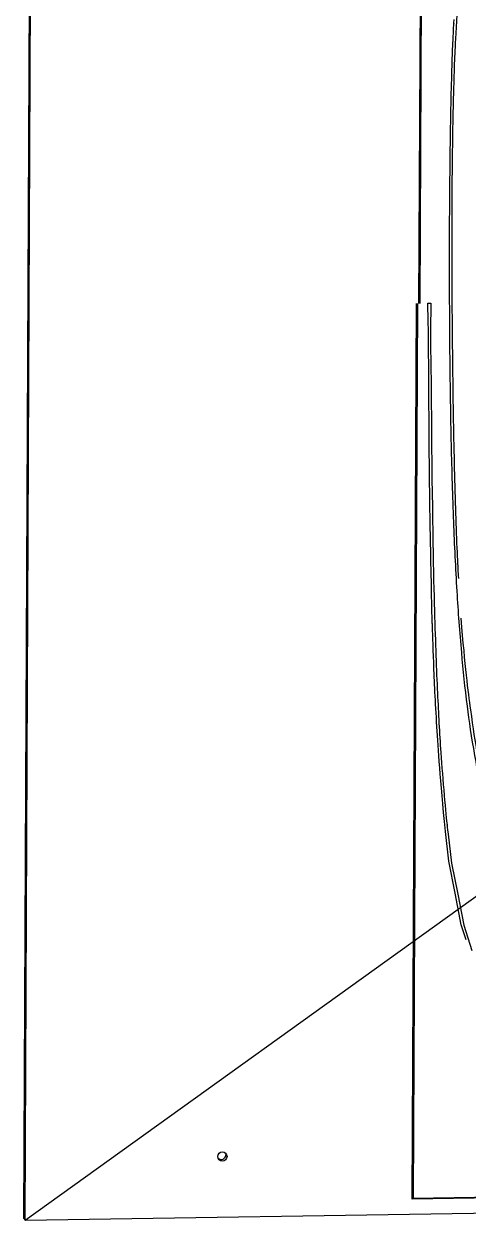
# Model space of a CAD drawing. Header units: millimetres. Extents: x -1640 to 0, y -1584 to 0.
# Drawn here: x -1639.7 to -1495.4, y -1584 to -1195.6 of the extents above; entities that cross this region are included whole.
import ezdxf

# ---------------------------------------------------------------- set-up
doc = ezdxf.new("R2010")
doc.units = ezdxf.units.MM

msp = doc.modelspace()

# ---------------------------------------------------------------- linework, layer by layer
at = {"color": 7, "linetype": 'Continuous'}
for p, q in [((-1639.34, -1584.03), (-797.39, -979.77)), ((-1511.34, -1286.31), (-1510, -995.43)), ((-1509.7, -995.72), (-1511.05, -1286.31)), ((-1513.51, -1577.22), (-1512.16, -1286.33)), ((-1511.87, -1286.33), (-1513.22, -1576.92)), ((-1508.48, -1286.27), (-1508.01, -1286.26)), ((-1508.33, -1292.16), (-1508.48, -1286.27)), ((-1508.01, -1286.26), (-1507.54, -1286.26)), ((-1507.54, -1286.26), (-1507.56, -1295.2)), ((-1501.61, -1467.52), (-1502.74, -1457.79)), ((-1501.91, -1458.65), (-1500.78, -1468.09)), ((-1499.59, -1477.82), (-1501.61, -1467.52)), ((-1500.78, -1468.09), (-1498.77, -1478.19)), ((-1497.58, -1488.11), (-1499.59, -1477.82)), ((-1498.77, -1478.19), (-1496.76, -1488.29)), ((-1495.99, -1493.03), (-1497.58, -1488.11)), ((-1496.76, -1488.29), (-1494.14, -1496.45)), ((-1220.53, -1572.81), (-1513.51, -1577.22)), ((-1513.22, -1576.92), (-1367.02, -1574.72))]:
    msp.add_line(p, q, dxfattribs=at)
at = {"color": 7, "linetype": 'Continuous', "lineweight": 25}
for p, q in [((-1639.69, -1583.54), (-1636.95, -991.91)), ((-1639.34, -1584.03), (-1636.6, -992.4)), ((-1639.34, -1584.03), (-800.13, -1571.4)), ((-1639.69, -1583.54), (-1639.34, -1584.03))]:
    msp.add_line(p, q, dxfattribs=at)
at = {"color": 7, "linetype": 'Continuous', "lineweight": 25, "flags": 128}
msp.add_lwpolyline([(-1574.2, -1562.2), (-1574.16, -1562.26), (-1574.05, -1562.83)], dxfattribs=at)
at = {"color": 7, "linetype": 'Continuous', "lineweight": 25}
msp.add_circle((-1575.2, -1563.38), 1.49, dxfattribs=at)
msp.add_arc((-1575.56, -1562.82), 1.51, 227.3381, 359.7278, dxfattribs=at)
at = {"color": 7, "linetype": 'Continuous'}
for points, knots in [([(-1497.14, -1162.77), (-1497.41, -1165.38), (-1497.76, -1169.83), (-1498.15, -1175.77), (-1498.58, -1182.85), (-1499.26, -1195.44), (-1499.87, -1208.63), (-1499.67, -1204.23), (-1499.87, -1208.63)], [0, 0, 0, 0, 0.057046, 0.154132, 0.28367, 0.43805, 0.712527, 1, 1, 1, 1]), ([(-1501.44, -1271.18), (-1501.36, -1252.79), (-1501.17, -1235.31), (-1500.89, -1219.58), (-1500.6, -1208.97), (-1500.28, -1200.34), (-1499.92, -1194.08), (-1500.05, -1196.17), (-1499.92, -1194.08)], [0, 0, 0, 0, 0.238625, 0.465238, 0.669257, 0.806816, 0.918768, 1, 1, 1, 1]), ([(-1499.87, -1208.63), (-1500.25, -1220.31), (-1500.52, -1234.54), (-1500.67, -1250.72), (-1500.71, -1268.25), (-1500.65, -1286.52), (-1500.49, -1304.94), (-1500.25, -1321.9), (-1499.94, -1337.95), (-1499.55, -1352.6), (-1499.08, -1365.34), (-1498.55, -1375.67), (-1498.74, -1372.23), (-1498.55, -1375.67)], [0, 0, 0, 0, 0.06992, 0.155069, 0.251868, 0.356734, 0.466082, 0.576324, 0.677865, 0.774006, 0.861743, 0.938073, 1, 1, 1, 1]), ([(-1487.99, -1455.42), (-1491.02, -1444.39), (-1493.62, -1431.43), (-1495.83, -1416.32), (-1497.64, -1398.86), (-1499.08, -1378.83), (-1500.15, -1356.44), (-1500.89, -1331.18), (-1501.31, -1302.82), (-1501.44, -1271.18), (-1501.42, -1281.73), (-1501.44, -1271.18)], [0, 0, 0, 0, 0.061929, 0.13345, 0.215965, 0.310801, 0.419228, 0.54014, 0.676493, 0.829409, 1, 1, 1, 1]), ([(-1508.11, -1316.95), (-1508.15, -1308.23), (-1508.22, -1300.29), (-1508.27, -1295.35), (-1508.33, -1292.16), (-1508.31, -1293.22), (-1508.33, -1292.16)], [0, 0, 0, 0, 0.3517652, 0.6718581, 0.8711127, 1, 1, 1, 1]), ([(-1507.56, -1295.2), (-1507.57, -1299.28), (-1507.55, -1302.92), (-1507.52, -1305.12), (-1507.48, -1306.47), (-1507.5, -1306.02), (-1507.48, -1306.47)], [0, 0, 0, 0, 0.3620864, 0.6844645, 0.8798852, 1, 1, 1, 1]), ([(-1507.48, -1306.47), (-1507.45, -1307.97), (-1507.41, -1310.85), (-1507.37, -1314.84), (-1507.33, -1320.56), (-1507.29, -1326.97), (-1507.3, -1324.84), (-1507.29, -1326.97)], [0, 0, 0, 0, 0.073211, 0.213782, 0.408057, 0.687394, 1, 1, 1, 1]), ([(-1507.11, -1386.45), (-1507.44, -1371.54), (-1507.69, -1358.29), (-1507.88, -1346.02), (-1508.02, -1331.86), (-1508.11, -1316.95), (-1508.08, -1321.92), (-1508.11, -1316.95)], [0, 0, 0, 0, 0.214633, 0.405274, 0.581891, 0.785602, 1, 1, 1, 1]), ([(-1507.29, -1326.97), (-1506.99, -1358.96), (-1506.36, -1387.49), (-1505.41, -1412.63), (-1504.45, -1430.01), (-1503.28, -1445.35), (-1501.91, -1458.65), (-1502.39, -1454.22), (-1501.91, -1458.65)], [0, 0, 0, 0, 0.242448, 0.458857, 0.6496, 0.781722, 0.898447, 1, 1, 1, 1]), ([(-1502.74, -1457.79), (-1504.43, -1440.49), (-1505.77, -1420.79), (-1506.57, -1404.03), (-1507.11, -1386.45), (-1506.95, -1392.31), (-1507.11, -1386.45)], [0, 0, 0, 0, 0.2433648, 0.5195553, 0.7542099, 1, 1, 1, 1]), ([(-1497.74, -1388.6), (-1496.43, -1404.36), (-1494.48, -1420.17), (-1492.61, -1431.93), (-1490.51, -1442.52), (-1491.24, -1438.99), (-1490.51, -1442.52)], [0, 0, 0, 0, 0.290174, 0.582795, 0.801535, 1, 1, 1, 1])]:
    msp.add_open_spline(points, degree=3, knots=knots, dxfattribs=at)

doc.saveas('drawing.dxf')
